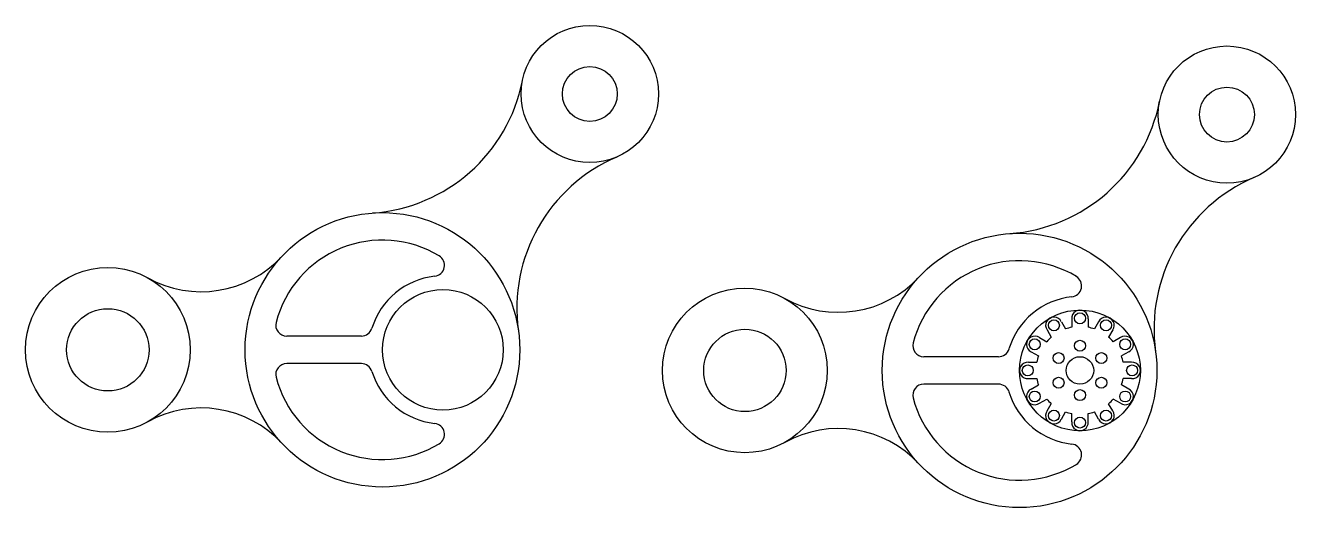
# Model space of a CAD drawing. Header units: millimetres. Extents: x 2504 to 5387, y 956 to 2171.
# Drawn here: x 2503.9 to 2966.4, y 955.7 to 1131.5 of the extents above.
import ezdxf

# ---------------------------------------------------------------- set-up
doc = ezdxf.new("R2010")
doc.units = ezdxf.units.MM

# ---------------------------------------------------------------- blocks, each defined once
blk = doc.blocks.new('*U1')
blk.add_circle((0, 0), 2)
blk = doc.blocks.new('*U2')
at = {"color": 0, "linetype": 'ByBlock', "lineweight": -2, "transparency": 16777216}
blk.add_blockref('*U1', (6480.47, 2512.2), dxfattribs=at)
for p, rotation in [((6472.67, 2507.7), 59.99999999999999), ((6488.26, 2507.7), 299.9999999999999), ((6472.67, 2498.7), 120), ((6488.26, 2498.7), 240), ((6480.47, 2494.2), 180)]:
    blk.add_blockref('*U1', p, dxfattribs=dict(at, rotation=rotation))
blk = doc.blocks.new('*U3')
for p, q in [((-2.99, -0.1), (-2.99, -3.14)), ((2.99, -0.1), (2.99, -3.14))]:
    blk.add_line(p, q)
blk.add_circle((0, 0.14), 2)
blk.add_arc((0, 0.14), 3, 355.4719, 184.5281)
blk = doc.blocks.new('*U4')
at = {"color": 0, "linetype": 'ByBlock', "lineweight": -2, "transparency": 16777216}
for p, rotation in [((6471.04, 2519.53), 29.99999999999999), ((6489.89, 2519.53), 329.9999999999999), ((6464.13, 2512.63), 59.99999999999999), ((6496.8, 2512.63), 299.9999999999999), ((6461.61, 2503.2), 90), ((6499.32, 2503.2), 269.9999999999999), ((6464.13, 2493.77), 120), ((6496.8, 2493.77), 240), ((6471.04, 2486.87), 150), ((6489.89, 2486.87), 210), ((6480.47, 2484.34), 180)]:
    blk.add_blockref('*U3', p, dxfattribs=dict(at, rotation=rotation))
blk.add_blockref('*U3', (6480.47, 2522.06), dxfattribs=at)

msp = doc.modelspace()

# ---------------------------------------------------------------- linework, layer by layer
for p, q in [((2626.28, 1018.2), (2599.09, 1018.2)), ((2626.28, 1018.2), (2599.09, 1018.2)), ((2858.27, 1010.69), (2831.07, 1010.69)), ((2626.28, 1008.2), (2599.09, 1008.2)), ((2626.28, 1008.2), (2599.09, 1008.2)), ((2858.27, 1000.69), (2831.07, 1000.69))]:
    msp.add_line(p, q)
for centre, radius in [((2709.46, 1106.46), 25), ((2709.46, 1106.46), 25), ((2941.45, 1098.95), 25), ((2709.46, 1106.46), 10), ((2709.46, 1106.46), 10), ((2941.45, 1098.95), 10), ((2633.95, 1013.2), 50), ((2633.95, 1013.2), 50), ((2865.93, 1005.69), 50), ((2533.95, 1013.2), 30), ((2533.95, 1013.2), 30), ((2655.95, 1013.2), 22), ((2655.95, 1013.2), 22), ((2765.93, 1005.69), 30), ((2533.95, 1013.2), 15), ((2533.95, 1013.2), 15), ((2887.93, 1005.69), 22), ((2765.93, 1005.69), 15), ((2887.93, 1005.69), 5)]:
    msp.add_circle(centre, radius)
for centre, radius, start, end in [((2626.07, 1122.92), 60, 274.1041, 348.834), ((2626.07, 1122.92), 60, 274.1041, 348.834), ((2858.06, 1115.41), 60, 274.1041, 348.834), ((2742.9, 1028.31), 60, 113.166, 187.8959), ((2742.9, 1028.31), 60, 113.166, 187.8959), ((2974.89, 1020.8), 60, 113.166, 187.8959), ((2633.95, 1013.2), 40, 58.8657, 165.5225), ((2633.95, 1013.2), 40, 58.8657, 165.5225), ((2567.95, 1074.39), 40, 240.9407, 317.1666), ((2567.95, 1074.39), 40, 240.9407, 317.1666), ((2652.56, 1044.02), 4, 276.2714, 58.8657), ((2652.56, 1044.02), 4, 276.2714, 58.8657), ((2865.93, 1005.69), 40, 58.8657, 165.5225), ((2655.95, 1013.2), 27, 96.2714, 163.1227), ((2655.95, 1013.2), 27, 96.2714, 163.1227), ((2799.93, 1066.88), 40, 240.9407, 317.1666), ((2884.54, 1036.5), 4, 276.2714, 58.8657), ((2887.93, 1005.69), 27, 96.2714, 163.1227), ((2599.09, 1022.2), 4, 165.5225, 270), ((2599.09, 1022.2), 4, 165.5225, 270), ((2626.28, 1022.2), 4, 270, 343.1227), ((2626.28, 1022.2), 4, 270, 343.1227), ((2887.93, 1005.69), 16, 130.7728, 139.2272), ((2887.93, 1005.69), 16, 100.7728, 109.2272), ((2887.93, 1005.69), 16, 70.7728, 79.2272), ((2887.93, 1005.69), 16, 40.7728, 49.2272), ((2831.07, 1014.69), 4, 165.5225, 270), ((2858.27, 1014.69), 4, 270, 343.1227), ((2887.93, 1005.69), 16, 160.7728, 169.2272), ((2887.93, 1005.69), 16, 10.7728, 19.2272), ((2599.09, 1004.2), 4, 90, 194.4775), ((2599.09, 1004.2), 4, 90, 194.4775), ((2626.28, 1004.2), 4, 16.8773, 90), ((2626.28, 1004.2), 4, 16.8773, 90), ((2655.95, 1013.2), 27, 196.8773, 263.7286), ((2655.95, 1013.2), 27, 196.8773, 263.7286), ((2633.95, 1013.2), 40, 194.4775, 301.1343), ((2633.95, 1013.2), 40, 194.4775, 301.1343), ((2831.07, 996.69), 4, 90, 194.4775), ((2858.27, 996.69), 4, 16.8773, 90), ((2887.93, 1005.69), 16, 190.7728, 199.2272), ((2887.93, 1005.69), 16, 340.7728, 349.2272), ((2865.93, 1005.69), 40, 194.4775, 301.1343), ((2887.93, 1005.69), 27, 196.8773, 263.7286), ((2887.93, 1005.69), 16, 220.7728, 229.2272), ((2887.93, 1005.69), 16, 310.7728, 319.2272), ((2567.95, 952.01), 40, 42.8334, 119.0593), ((2567.95, 952.01), 40, 42.8334, 119.0593), ((2887.93, 1005.69), 16, 250.7728, 259.2272), ((2887.93, 1005.69), 16, 280.7728, 289.2272), ((2652.56, 982.39), 4, 301.1343, 83.7286), ((2652.56, 982.39), 4, 301.1343, 83.7286), ((2799.93, 944.5), 40, 42.8334, 119.0593), ((2884.54, 974.87), 4, 301.1343, 83.7286)]:
    msp.add_arc(centre, radius, start, end)

# ---------------------------------------------------------------- block references
for name in ['*U4', '*U2']:
    msp.add_blockref(name, (-3592.53, -1497.51))

doc.saveas('drawing.dxf')
